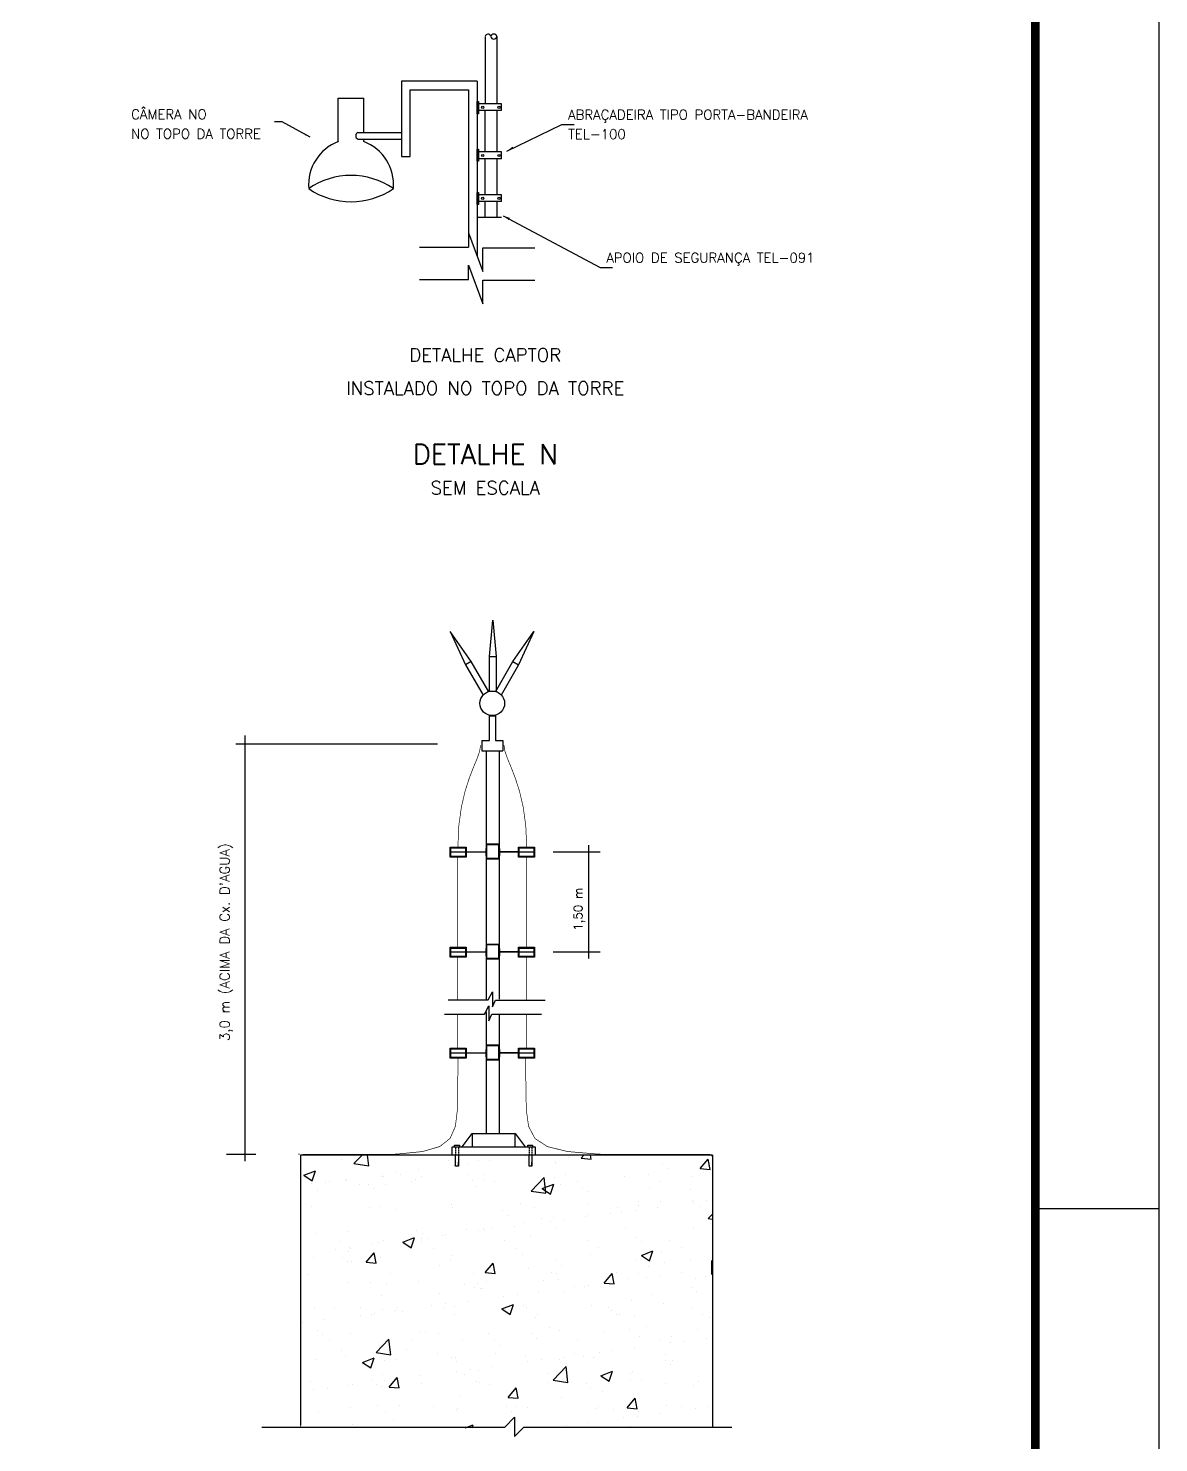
# Model space of a CAD drawing. Header units: millimetres. Extents: x 4236 to 4463, y 1839 to 1973.
# Drawn here: x 4397.6 to 4410.38, y 1865.41 to 1881.39 of the extents above; entities that cross this region are included whole.
import ezdxf
from ezdxf.enums import TextEntityAlignment as Align

# ---------------------------------------------------------------- set-up
doc = ezdxf.new("R2010")
doc.units = ezdxf.units.MM
doc.linetypes.add('ACAD_ISO04W100', pattern=[30, 24, -3, 0, -3])
doc.layers.get('0').update_dxf_attribs({"lineweight": 25})
for name, color, linetype in [('C01', 1, 'Continuous'), ('C02', 42, 'Continuous'), ('C03', 7, 'Continuous'), ('C04', 5, 'Continuous'), ('C05', 4, 'Continuous'), ('PARA-RAIOS', 7, 'Continuous')]:
    doc.layers.add(name, color=color, linetype=linetype)
doc.layers.add('Cabo 35 mm²', color=10, linetype='ACAD_ISO04W100', lineweight=40)
doc.styles.add('100CL', font='romans.shx', dxfattribs={"height": 25})
doc.styles.add('140CL', font='romans.shx', dxfattribs={"height": 100})
doc.styles.add('80CL', font='romans.shx', dxfattribs={"height": 2})
doc.styles.add('RomanS', font='romans.shx')

# ---------------------------------------------------------------- blocks, each defined once
blk = doc.blocks.new('*X109')
at = {"color": 0}
for p, q in [((57053, 22446), (57053, 22446)), ((57538, 22377), (57538, 22377)), ((58076, 22442), (58076, 22442)), ((60308, 22439), (60308, 22439)), ((58363, 22183), (58363, 22183)), ((58688, 22226), (58688, 22226)), ((59139, 22363), (59139, 22363)), ((59212, 22295), (59212, 22295)), ((59231, 22297), (59231, 22297)), ((59439, 22325), (59439, 22325)), ((59765, 22367), (59765, 22367)), ((60763, 22328), (60763, 22328)), ((62158, 22163), (62158, 22163)), ((62363, 22314), (62363, 22314)), ((62437, 22246), (62437, 22246)), ((57078, 22014), (57078, 22014)), ((57175, 22154), (57175, 22154)), ((57286, 22041), (57286, 22041)), ((57344, 22046), (57344, 22046)), ((57594, 22071), (57594, 22071)), ((57611, 22084), (57611, 22084)), ((57936, 22012), (57936, 22012)), ((58154, 22155), (58154, 22155)), ((58421, 22156), (58421, 22156)), ((58589, 22049), (58589, 22049)), ((58641, 22085), (58641, 22085)), ((59560, 21977), (59560, 21977)), ((59664, 22080), (59664, 22080)), ((59666, 22158), (59666, 22158)), ((59835, 22051), (59835, 22051)), ((60744, 22119), (60744, 22119)), ((60912, 22161), (60912, 22161)), ((61081, 22053), (61081, 22053)), ((61161, 21963), (61161, 21963)), ((61791, 22132), (61791, 22132)), ((62326, 22055), (62326, 22055)), ((62815, 22127), (62815, 22127)), ((58010, 21944), (58010, 21944)), ((61235, 21895), (61235, 21895)), ((62332, 21757), (62332, 21757)), ((62785, 21927), (62785, 21927)), ((63038, 21763), (63038, 21763)), ((57078, 21676), (57078, 21676)), ((57951, 21659), (57951, 21659)), ((58101, 21671), (58101, 21671)), ((58358, 21625), (58358, 21625)), ((59182, 21710), (59182, 21710)), ((59197, 21662), (59197, 21662)), ((59958, 21612), (59958, 21612)), ((60032, 21544), (60032, 21544)), ((60229, 21723), (60229, 21723)), ((60442, 21664), (60442, 21664)), ((61252, 21718), (61252, 21718)), ((61583, 21576), (61583, 21576)), ((61688, 21666), (61688, 21666)), ((61753, 21594), (61753, 21594)), ((61962, 21621), (61962, 21621)), ((62287, 21664), (62287, 21664)), ((62830, 21735), (62830, 21735)), ((62934, 21669), (62934, 21669)), ((58666, 21314), (58666, 21314)), ((59808, 21337), (59808, 21337)), ((60133, 21380), (60133, 21380)), ((60677, 21452), (60677, 21452)), ((60770, 21348), (60770, 21348)), ((60885, 21479), (60885, 21479)), ((61210, 21522), (61210, 21522)), ((61817, 21361), (61817, 21361)), ((62840, 21357), (62840, 21357)), ((57155, 21274), (57155, 21274)), ((57498, 21152), (57498, 21152)), ((57619, 21301), (57619, 21301)), ((58523, 21168), (58523, 21168)), ((58731, 21196), (58731, 21196)), ((58744, 21154), (58744, 21154)), ((58756, 21261), (58756, 21261)), ((58830, 21193), (58830, 21193)), ((59057, 21239), (59057, 21239)), ((59600, 21310), (59600, 21310)), ((59689, 21309), (59689, 21309)), ((59989, 21157), (59989, 21157)), ((60380, 21225), (60380, 21225)), ((61235, 21159), (61235, 21159)), ((61981, 21212), (61981, 21212)), ((62055, 21144), (62055, 21144)), ((62481, 21161), (62481, 21161)), ((57103, 20905), (57103, 20905)), ((57447, 21027), (57447, 21027)), ((57554, 20910), (57554, 20910)), ((57655, 21054), (57655, 21054)), ((57667, 21045), (57667, 21045)), ((57980, 21097), (57980, 21097)), ((58126, 20900), (58126, 20900)), ((58912, 21047), (58912, 21047)), ((59207, 20939), (59207, 20939)), ((60158, 21049), (60158, 21049)), ((60254, 20952), (60254, 20952)), ((61277, 20947), (61277, 20947)), ((61404, 21051), (61404, 21051)), ((62357, 20986), (62357, 20986)), ((62649, 21054), (62649, 21054)), ((57627, 20842), (57627, 20842)), ((59178, 20874), (59178, 20874)), ((60778, 20860), (60778, 20860)), ((60852, 20793), (60852, 20793)), ((62403, 20825), (62403, 20825)), ((62656, 20677), (62656, 20677)), ((57028, 20656), (57028, 20656)), ((57644, 20530), (57644, 20530)), ((57975, 20523), (57975, 20523)), ((58274, 20658), (58274, 20658)), ((58691, 20543), (58691, 20543)), ((59520, 20660), (59520, 20660)), ((59576, 20509), (59576, 20509)), ((59714, 20538), (59714, 20538)), ((60765, 20662), (60765, 20662)), ((60795, 20577), (60795, 20577)), ((61045, 20465), (61045, 20465)), ((61200, 20474), (61200, 20474)), ((61254, 20492), (61254, 20492)), ((61579, 20535), (61579, 20535)), ((61842, 20591), (61842, 20591)), ((62011, 20665), (62011, 20665)), ((62122, 20606), (62122, 20606)), ((62330, 20634), (62330, 20634)), ((62801, 20460), (62801, 20460)), ((62865, 20586), (62865, 20586)), ((59425, 20251), (59425, 20251)), ((59650, 20442), (59650, 20442)), ((59969, 20323), (59969, 20323)), ((60177, 20350), (60177, 20350)), ((60502, 20393), (60502, 20393)), ((62874, 20393), (62874, 20393)), ((57128, 20134), (57128, 20134)), ((57815, 20039), (57815, 20039)), ((57821, 20151), (57821, 20151)), ((57990, 20043), (57990, 20043)), ((58024, 20067), (58024, 20067)), ((58152, 20129), (58152, 20129)), ((58349, 20110), (58349, 20110)), ((58373, 20158), (58373, 20158)), ((58447, 20091), (58447, 20091)), ((58892, 20181), (58892, 20181)), ((59067, 20153), (59067, 20153)), ((59100, 20209), (59100, 20209)), ((59232, 20168), (59232, 20168)), ((59235, 20045), (59235, 20045)), ((59998, 20123), (59998, 20123)), ((60279, 20182), (60279, 20182)), ((60312, 20155), (60312, 20155)), ((60481, 20048), (60481, 20048)), ((61302, 20177), (61302, 20177)), ((61558, 20157), (61558, 20157)), ((61598, 20109), (61598, 20109)), ((61672, 20042), (61672, 20042)), ((61727, 20050), (61727, 20050)), ((62383, 20216), (62383, 20216)), ((62804, 20160), (62804, 20160)), ((62972, 20052), (62972, 20052)), ((56947, 19925), (56947, 19925)), ((57272, 19968), (57272, 19968)), ((61867, 19820), (61867, 19820)), ((57171, 19807), (57171, 19807)), ((57245, 19740), (57245, 19740)), ((57351, 19654), (57351, 19654)), ((57669, 19759), (57669, 19759)), ((58597, 19656), (58597, 19656)), ((58716, 19773), (58716, 19773)), ((58795, 19772), (58795, 19772)), ((59740, 19768), (59740, 19768)), ((59843, 19658), (59843, 19658)), ((60396, 19758), (60396, 19758)), ((60469, 19691), (60469, 19691)), ((60820, 19807), (60820, 19807)), ((61088, 19661), (61088, 19661)), ((62020, 19723), (62020, 19723)), ((62334, 19663), (62334, 19663)), ((62491, 19619), (62491, 19619)), ((62699, 19647), (62699, 19647)), ((62890, 19815), (62890, 19815)), ((63024, 19690), (63024, 19690)), ((57593, 19421), (57593, 19421)), ((59193, 19407), (59193, 19407)), ((59257, 19398), (59257, 19398)), ((60304, 19411), (60304, 19411)), ((60871, 19406), (60871, 19406)), ((61327, 19406), (61327, 19406)), ((61414, 19478), (61414, 19478)), ((61622, 19505), (61622, 19505)), ((61948, 19548), (61948, 19548)), ((62408, 19445), (62408, 19445)), ((57154, 19364), (57154, 19364)), ((58177, 19359), (58177, 19359)), ((59261, 19194), (59261, 19194)), ((59267, 19340), (59267, 19340)), ((59469, 19222), (59469, 19222)), ((59794, 19264), (59794, 19264)), ((60338, 19336), (60338, 19336)), ((60546, 19363), (60546, 19363)), ((60817, 19372), (60817, 19372)), ((62418, 19358), (62418, 19358)), ((62492, 19290), (62492, 19290)), ((57067, 19039), (57067, 19039)), ((57641, 18981), (57641, 18981)), ((57695, 18989), (57695, 18989)), ((57991, 19056), (57991, 19056)), ((58065, 18988), (58065, 18988)), ((58144, 19149), (58144, 19149)), ((58184, 19052), (58184, 19052)), ((58313, 19041), (58313, 19041)), ((58392, 19080), (58392, 19080)), ((58718, 19123), (58718, 19123)), ((58742, 19002), (58742, 19002)), ((59390, 19151), (59390, 19151)), ((59559, 19044), (59559, 19044)), ((59615, 19021), (59615, 19021)), ((59765, 18997), (59765, 18997)), ((60635, 19153), (60635, 19153)), ((60804, 19046), (60804, 19046)), ((60845, 19036), (60845, 19036)), ((61216, 19007), (61216, 19007)), ((61881, 19156), (61881, 19156)), ((61892, 19049), (61892, 19049)), ((62050, 19048), (62050, 19048)), ((62840, 18972), (62840, 18972)), ((62915, 19044), (62915, 19044)), ((57107, 18911), (57107, 18911)), ((57316, 18938), (57316, 18938)), ((61289, 18939), (61289, 18939)), ((57179, 18593), (57179, 18593)), ((57674, 18652), (57674, 18652)), ((58202, 18588), (58202, 18588)), ((58413, 18670), (58413, 18670)), ((58920, 18655), (58920, 18655)), ((59282, 18627), (59282, 18627)), ((60013, 18656), (60013, 18656)), ((60087, 18588), (60087, 18588)), ((60166, 18657), (60166, 18657)), ((60329, 18640), (60329, 18640)), ((61353, 18635), (61353, 18635)), ((61411, 18659), (61411, 18659)), ((61637, 18620), (61637, 18620)), ((62316, 18561), (62316, 18561)), ((62433, 18674), (62433, 18674)), ((62657, 18661), (62657, 18661)), ((62860, 18632), (62860, 18632)), ((63068, 18660), (63068, 18660)), ((60706, 18349), (60706, 18349)), ((60915, 18376), (60915, 18376)), ((61240, 18419), (61240, 18419)), ((61783, 18490), (61783, 18490)), ((61991, 18518), (61991, 18518))]:
    blk.add_line(p, q, dxfattribs=at)

msp = doc.modelspace()

# ---------------------------------------------------------------- linework, layer by layer
for p, q in [((4410.377, 1897.427), (4410.377, 1838.676)), ((4410.377, 1868.051), (4408.983, 1868.051))]:
    msp.add_line(p, q)
at = {"const_width": 0.0996}
msp.add_lwpolyline([(4331.71, 1840.07), (4331.71, 1896.033), (4408.983, 1896.033), (4408.983, 1840.07)], close=True, dxfattribs=at)
at = {"layer": 'C01'}
for p, q in [((4401.106, 1880.111), (4401.106, 1880.6)), ((4401.106, 1880.6), (4401.394, 1880.6)), ((4401.394, 1880.215), (4401.394, 1880.6)), ((4401.328, 1880.215), (4401.82, 1880.215)), ((4401.328, 1880.137), (4401.82, 1880.137)), ((4401.394, 1880.111), (4401.394, 1880.137))]:
    msp.add_line(p, q, dxfattribs=at)
at = {"layer": 'C01', "ltscale": 10}
for p, q in [((4402.577, 1879.078), (4402.577, 1879.078)), ((4402.577, 1879.078), (4402.738, 1878.644)), ((4402.577, 1879.078), (4402.577, 1878.917)), ((4402.022, 1878.917), (4402.577, 1878.917)), ((4402.738, 1878.644), (4402.738, 1878.91)), ((4402.738, 1878.91), (4403.327, 1878.91)), ((4402.577, 1878.714), (4402.738, 1878.279)), ((4402.577, 1878.553), (4402.577, 1878.714)), ((4402.022, 1878.553), (4402.577, 1878.553)), ((4402.738, 1878.546), (4403.327, 1878.546)), ((4402.738, 1878.279), (4402.738, 1878.546))]:
    msp.add_line(p, q, dxfattribs=at)
at = {"layer": 'C01'}
for centre in [(4402.738, 1880.497), (4402.921, 1880.497), (4402.738, 1879.953), (4402.921, 1879.953), (4402.738, 1879.469), (4402.921, 1879.469)]:
    msp.add_circle(centre, 0.0121, dxfattribs=at)
for centre, radius, start, end in [((4401.346, 1880.176), 0.0431, 115.0568, 244.9432), ((4401.293, 1879.623), 0.523, 110.915, 184.8035), ((4401.207, 1879.623), 0.523, 355.1965, 69.085), ((4401.25, 1878.888), 0.84, 55.315, 124.685), ((4401.25, 1880.27), 0.84, 235.315, 304.685)]:
    msp.add_arc(centre, radius, start, end, dxfattribs=at)
at = {"layer": 'C02'}
for p, q in [((4402.675, 1880.795), (4401.82, 1880.795)), ((4401.82, 1880.795), (4401.82, 1880.697)), ((4401.82, 1880.795), (4401.82, 1879.941)), ((4401.918, 1880.697), (4402.577, 1880.697)), ((4401.918, 1879.941), (4401.918, 1880.697)), ((4402.577, 1880.697), (4402.577, 1879.078)), ((4402.675, 1880.795), (4402.675, 1879.21)), ((4402.949, 1880.537), (4402.69, 1880.537)), ((4402.949, 1880.461), (4402.949, 1880.537)), ((4402.949, 1880.461), (4402.69, 1880.461)), ((4400.472, 1880.335), (4400.384, 1880.335)), ((4400.787, 1880.161), (4400.472, 1880.335)), ((4401.82, 1879.941), (4401.918, 1879.941)), ((4402.949, 1879.993), (4402.69, 1879.993)), ((4402.949, 1879.917), (4402.69, 1879.917)), ((4402.949, 1879.917), (4402.949, 1879.993)), ((4402.949, 1879.508), (4402.69, 1879.508)), ((4402.949, 1879.433), (4402.69, 1879.433)), ((4402.949, 1879.433), (4402.949, 1879.508)), ((4402.675, 1879.255), (4402.949, 1879.255)), ((4402.675, 1879.255), (4402.675, 1878.815))]:
    msp.add_line(p, q, dxfattribs=at)
at = {"layer": 'C02', "ltscale": 30}
for p, q in [((4403.012, 1880.004), (4403.633, 1880.304)), ((4403.633, 1880.304), (4403.773, 1880.304)), ((4402.968, 1879.273), (4404.064, 1878.688)), ((4404.064, 1878.688), (4404.204, 1878.688))]:
    msp.add_line(p, q, dxfattribs=at)
at = {"layer": 'C02'}
for points in [[(4402.675, 1880.425), (4402.675, 1880.562), (4402.69, 1880.562), (4402.69, 1880.425)], [(4402.675, 1879.398), (4402.675, 1879.534), (4402.69, 1879.534), (4402.69, 1879.398)]]:
    msp.add_lwpolyline(points, close=True, dxfattribs=at)
at = {"layer": 'C02', "linetype": 'Continuous'}
msp.add_lwpolyline([(4402.675, 1879.889), (4402.675, 1880.026), (4402.69, 1880.026), (4402.69, 1879.889)], close=True, dxfattribs=at)
at = {"layer": 'C02'}
msp.add_solid([(4400.739, 1880.199), (4400.729, 1880.182), (4400.787, 1880.161)], dxfattribs=at)
at = {"layer": 'C02', "ltscale": 30}
for points in [[(4403.076, 1880.054), (4403.089, 1880.031), (4403.012, 1880.004)], [(4403.045, 1879.248), (4403.032, 1879.224), (4402.968, 1879.273)]]:
    msp.add_solid(points, dxfattribs=at)
at = {"layer": 'C03', "linetype": 'ByBlock'}
for p, q in [((4402.764, 1881.296), (4402.764, 1880.537)), ((4402.898, 1881.298), (4402.898, 1880.537)), ((4402.763, 1880.461), (4402.763, 1879.993)), ((4402.898, 1880.461), (4402.898, 1879.993)), ((4402.763, 1879.917), (4402.763, 1879.508)), ((4402.898, 1879.917), (4402.898, 1879.508)), ((4402.763, 1879.433), (4402.763, 1879.255)), ((4402.898, 1879.433), (4402.898, 1879.255))]:
    msp.add_line(p, q, dxfattribs=at)
for centre, radius, start, end in [((4402.797, 1881.291), 0.0335, 10.999, 169.5627), ((4402.864, 1881.291), 0.0345, 10.7554, 168.1947), ((4402.864, 1881.304), 0.0345, 191.8053, 349.2446)]:
    msp.add_arc(centre, radius, start, end, dxfattribs=at)
at = {"layer": 'Cabo 35 mm²', "const_width": 0.0075}
for points in [[(4402.714, 1873.29), (4402.703, 1873.221), (4402.674, 1873.138), (4402.632, 1873.037), (4402.585, 1872.915), (4402.538, 1872.768), (4402.497, 1872.592), (4402.468, 1872.383), (4402.457, 1872.138)], [(4402.978, 1873.29), (4402.989, 1873.221), (4403.018, 1873.138), (4403.06, 1873.037), (4403.107, 1872.915), (4403.154, 1872.768), (4403.195, 1872.592), (4403.224, 1872.383), (4403.235, 1872.138)], [(4402.455, 1872.027), (4402.455, 1871.004)], [(4403.235, 1872.027), (4403.235, 1871.004)], [(4402.455, 1870.893), (4402.455, 1870.416)], [(4403.235, 1870.893), (4403.235, 1870.416)], [(4402.455, 1870.246), (4402.455, 1869.861)], [(4403.235, 1870.246), (4403.235, 1869.861)], [(4402.459, 1869.753), (4402.452, 1869.174), (4402.429, 1868.983), (4402.369, 1868.846), (4402.251, 1868.754), (4402.056, 1868.698), (4401.766, 1868.669), (4401.669, 1868.667)], [(4403.221, 1869.753), (4403.23, 1869.174), (4403.256, 1868.983), (4403.328, 1868.846), (4403.468, 1868.754), (4403.698, 1868.698), (4404.042, 1868.669), (4404.149, 1868.667)]]:
    msp.add_lwpolyline(points, dxfattribs=at)
for points in [[(4400.937, 1868.667), (4401.669, 1868.667), (4400.715, 1868.667, 0.414214), (4400.678, 1868.629), (4400.678, 1865.583)], [(4405.073, 1868.667), (4404.149, 1868.667), (4405.296, 1868.667, -0.414214), (4405.333, 1868.629), (4405.333, 1865.583)]]:
    msp.add_lwpolyline(points, format="xyb", dxfattribs=at)
at = {"layer": 'PARA-RAIOS'}
for p, q in [((4402.813, 1874.291), (4402.851, 1874.703)), ((4402.851, 1874.703), (4402.888, 1874.291)), ((4402.608, 1874.236), (4402.37, 1874.575)), ((4402.37, 1874.575), (4402.543, 1874.199)), ((4403.078, 1874.236), (4403.316, 1874.575)), ((4403.316, 1874.575), (4403.144, 1874.199)), ((4402.608, 1874.236), (4402.543, 1874.199)), ((4402.543, 1874.199), (4402.741, 1873.854)), ((4402.806, 1873.891), (4402.608, 1874.236)), ((4402.813, 1874.291), (4402.888, 1874.291)), ((4402.813, 1873.893), (4402.813, 1874.291)), ((4402.881, 1873.891), (4403.078, 1874.236)), ((4402.888, 1874.291), (4402.888, 1873.893)), ((4403.144, 1874.199), (4402.946, 1873.854)), ((4403.078, 1874.236), (4403.144, 1874.199)), ((4402.816, 1873.344), (4402.816, 1873.623)), ((4402.816, 1873.623), (4402.884, 1873.623)), ((4402.884, 1873.623), (4402.884, 1873.344)), ((4400.053, 1868.591), (4400.053, 1873.398)), ((4402.728, 1873.344), (4402.728, 1873.227)), ((4402.728, 1873.344), (4402.816, 1873.344)), ((4402.884, 1873.344), (4402.966, 1873.344)), ((4402.966, 1873.344), (4402.966, 1873.227)), ((4402.228, 1873.301), (4399.948, 1873.301)), ((4402.728, 1873.227), (4402.966, 1873.227)), ((4402.776, 1873.225), (4402.776, 1870.419)), ((4402.926, 1870.419), (4402.926, 1873.225)), ((4402.371, 1872.138), (4402.551, 1872.138)), ((4402.371, 1872.026), (4402.371, 1872.138)), ((4402.378, 1872.131), (4402.543, 1872.131)), ((4402.378, 1872.033), (4402.378, 1872.131)), ((4402.378, 1872.086), (4402.776, 1872.086)), ((4402.543, 1872.131), (4402.543, 1872.033)), ((4402.551, 1872.138), (4402.551, 1872.026)), ((4402.776, 1872.176), (4402.926, 1872.176)), ((4402.776, 1872.041), (4402.776, 1872.123)), ((4402.783, 1872.011), (4402.783, 1872.168)), ((4402.783, 1872.168), (4402.918, 1872.168)), ((4402.918, 1872.168), (4402.918, 1872.011)), ((4402.926, 1872.123), (4402.926, 1872.041)), ((4402.926, 1872.086), (4403.316, 1872.086)), ((4403.143, 1872.086), (4402.926, 1872.086)), ((4403.143, 1872.026), (4403.143, 1872.138)), ((4403.143, 1872.138), (4403.323, 1872.138)), ((4403.151, 1872.033), (4403.151, 1872.131)), ((4403.151, 1872.131), (4403.316, 1872.131)), ((4403.316, 1872.131), (4403.316, 1872.033)), ((4403.323, 1872.138), (4403.323, 1872.026)), ((4403.533, 1872.086), (4404.066, 1872.086)), ((4403.938, 1870.878), (4403.938, 1872.161)), ((4402.551, 1872.026), (4402.371, 1872.026)), ((4402.543, 1872.033), (4402.378, 1872.033)), ((4402.926, 1872.003), (4402.776, 1872.003)), ((4402.918, 1872.011), (4402.783, 1872.011)), ((4403.323, 1872.026), (4403.143, 1872.026)), ((4403.316, 1872.033), (4403.151, 1872.033)), ((4402.371, 1870.893), (4402.371, 1871.006)), ((4402.371, 1871.006), (4402.551, 1871.006)), ((4402.378, 1870.901), (4402.378, 1870.998)), ((4402.378, 1870.998), (4402.543, 1870.998)), ((4402.378, 1870.953), (4402.776, 1870.953)), ((4402.543, 1870.998), (4402.543, 1870.901)), ((4402.551, 1871.006), (4402.551, 1870.893)), ((4402.776, 1871.043), (4402.926, 1871.043)), ((4402.776, 1870.908), (4402.776, 1870.991)), ((4402.783, 1871.036), (4402.918, 1871.036)), ((4402.783, 1870.878), (4402.783, 1871.036)), ((4402.918, 1871.036), (4402.918, 1870.878)), ((4402.926, 1870.991), (4402.926, 1870.908)), ((4403.143, 1870.953), (4402.926, 1870.953)), ((4402.926, 1870.953), (4403.316, 1870.953)), ((4403.143, 1871.006), (4403.323, 1871.006)), ((4403.143, 1870.893), (4403.143, 1871.006)), ((4403.151, 1870.998), (4403.316, 1870.998)), ((4403.151, 1870.901), (4403.151, 1870.998)), ((4403.316, 1870.998), (4403.316, 1870.901)), ((4403.323, 1871.006), (4403.323, 1870.893)), ((4403.533, 1870.953), (4404.066, 1870.953)), ((4402.551, 1870.893), (4402.371, 1870.893)), ((4402.543, 1870.901), (4402.378, 1870.901)), ((4402.926, 1870.871), (4402.776, 1870.871)), ((4402.918, 1870.878), (4402.783, 1870.878)), ((4403.323, 1870.893), (4403.143, 1870.893)), ((4403.316, 1870.901), (4403.151, 1870.901)), ((4402.8, 1870.411), (4402.849, 1870.504)), ((4402.849, 1870.504), (4402.849, 1870.334)), ((4402.346, 1870.411), (4402.8, 1870.411)), ((4402.758, 1870.252), (4402.807, 1870.345)), ((4402.807, 1870.345), (4402.807, 1870.175)), ((4402.849, 1870.334), (4402.883, 1870.408)), ((4402.883, 1870.408), (4403.442, 1870.408)), ((4402.305, 1870.252), (4402.758, 1870.252)), ((4402.776, 1870.276), (4402.776, 1868.902)), ((4402.807, 1870.175), (4402.841, 1870.249)), ((4402.841, 1870.249), (4403.401, 1870.249)), ((4402.926, 1868.902), (4402.926, 1870.246)), ((4402.371, 1869.866), (4402.551, 1869.866)), ((4402.371, 1869.753), (4402.371, 1869.866)), ((4402.378, 1869.858), (4402.543, 1869.858)), ((4402.378, 1869.761), (4402.378, 1869.858)), ((4402.543, 1869.858), (4402.543, 1869.761)), ((4402.551, 1869.866), (4402.551, 1869.753)), ((4402.776, 1869.903), (4402.926, 1869.903)), ((4402.776, 1869.768), (4402.776, 1869.851)), ((4402.783, 1869.738), (4402.783, 1869.896)), ((4402.783, 1869.896), (4402.918, 1869.896)), ((4402.918, 1869.896), (4402.918, 1869.738)), ((4402.926, 1869.851), (4402.926, 1869.768)), ((4403.143, 1869.753), (4403.143, 1869.866)), ((4403.143, 1869.866), (4403.323, 1869.866)), ((4403.151, 1869.761), (4403.151, 1869.858)), ((4403.151, 1869.858), (4403.316, 1869.858)), ((4403.316, 1869.858), (4403.316, 1869.761)), ((4403.323, 1869.866), (4403.323, 1869.753)), ((4402.551, 1869.753), (4402.371, 1869.753)), ((4402.378, 1869.813), (4402.776, 1869.813)), ((4402.543, 1869.761), (4402.378, 1869.761)), ((4402.926, 1869.731), (4402.776, 1869.731)), ((4402.918, 1869.738), (4402.783, 1869.738)), ((4402.926, 1869.813), (4403.316, 1869.813)), ((4403.143, 1869.813), (4402.926, 1869.813)), ((4403.323, 1869.753), (4403.143, 1869.753)), ((4403.316, 1869.761), (4403.151, 1869.761)), ((4402.505, 1868.752), (4402.618, 1868.902)), ((4402.618, 1868.902), (4403.105, 1868.902)), ((4402.618, 1868.902), (4402.618, 1868.752)), ((4403.105, 1868.752), (4403.105, 1868.902)), ((4403.105, 1868.902), (4403.218, 1868.752)), ((4402.393, 1868.752), (4403.33, 1868.752)), ((4402.393, 1868.658), (4402.393, 1868.752)), ((4402.42, 1868.752), (4402.42, 1868.769)), ((4402.42, 1868.769), (4402.474, 1868.769)), ((4402.432, 1868.744), (4402.432, 1868.726)), ((4402.432, 1868.719), (4402.432, 1868.704)), ((4402.463, 1868.744), (4402.463, 1868.726)), ((4402.463, 1868.719), (4402.463, 1868.704)), ((4402.474, 1868.769), (4402.474, 1868.752)), ((4403.248, 1868.752), (4403.248, 1868.769)), ((4403.248, 1868.769), (4403.302, 1868.769)), ((4403.262, 1868.744), (4403.262, 1868.726)), ((4403.262, 1868.719), (4403.262, 1868.704)), ((4403.293, 1868.744), (4403.293, 1868.726)), ((4403.293, 1868.719), (4403.293, 1868.704)), ((4403.302, 1868.769), (4403.302, 1868.752)), ((4403.33, 1868.752), (4403.33, 1868.658)), ((4400.173, 1868.666), (4399.843, 1868.666)), ((4400.663, 1868.666), (4400.663, 1868.673)), ((4405.333, 1868.658), (4400.678, 1868.658)), ((4400.678, 1868.658), (4400.678, 1865.606)), ((4402.432, 1868.696), (4402.432, 1868.682)), ((4402.432, 1868.677), (4402.432, 1868.664)), ((4402.432, 1868.534), (4402.432, 1868.658)), ((4402.463, 1868.696), (4402.463, 1868.682)), ((4402.463, 1868.677), (4402.463, 1868.664)), ((4402.463, 1868.658), (4402.463, 1868.534)), ((4402.463, 1868.534), (4402.463, 1868.58)), ((4403.262, 1868.696), (4403.262, 1868.682)), ((4403.262, 1868.677), (4403.262, 1868.664)), ((4403.262, 1868.534), (4403.262, 1868.658)), ((4403.293, 1868.696), (4403.293, 1868.682)), ((4403.293, 1868.677), (4403.293, 1868.664)), ((4403.293, 1868.658), (4403.293, 1868.534)), ((4403.293, 1868.534), (4403.293, 1868.58)), ((4405.333, 1868.658), (4405.333, 1865.576)), ((4405.333, 1868.628), (4405.333, 1868.471)), ((4402.463, 1868.534), (4402.432, 1868.534)), ((4403.293, 1868.534), (4403.262, 1868.534)), ((4405.324, 1867.467), (4405.324, 1867.309)), ((4405.332, 1867.422), (4405.332, 1867.339)), ((4402.986, 1865.583), (4403.098, 1865.696)), ((4403.098, 1865.696), (4403.098, 1865.478)), ((4400.241, 1865.583), (4402.986, 1865.583)), ((4403.098, 1865.478), (4403.203, 1865.583)), ((4403.203, 1865.583), (4405.551, 1865.583))]:
    msp.add_line(p, q, dxfattribs=at)
at = {"layer": 'PARA-RAIOS', "color": 0}
for p, q in [((4401.283, 1868.563), (4401.375, 1868.658)), ((4401.283, 1868.563), (4401.45, 1868.537)), ((4401.45, 1868.537), (4401.436, 1868.658)), ((4402.691, 1868.602), (4402.691, 1868.602)), ((4403.234, 1868.57), (4403.234, 1868.57)), ((4403.556, 1868.582), (4403.556, 1868.582)), ((4403.704, 1868.632), (4403.704, 1868.632)), ((4403.851, 1868.623), (4403.88, 1868.658)), ((4403.851, 1868.623), (4403.963, 1868.613)), ((4403.963, 1868.613), (4403.954, 1868.658)), ((4405.196, 1868.505), (4405.286, 1868.613)), ((4405.308, 1868.495), (4405.286, 1868.613)), ((4400.717, 1868.43), (4400.848, 1868.48)), ((4400.717, 1868.43), (4400.81, 1868.367)), ((4400.81, 1868.367), (4400.848, 1868.48)), ((4401.598, 1868.414), (4401.598, 1868.414)), ((4401.617, 1868.415), (4401.617, 1868.415)), ((4402.05, 1868.414), (4402.05, 1868.414)), ((4402.582, 1868.441), (4402.582, 1868.441)), ((4403.284, 1868.252), (4403.431, 1868.405)), ((4403.451, 1868.226), (4403.431, 1868.405)), ((4405.196, 1868.505), (4405.308, 1868.495)), ((4400.871, 1868.259), (4400.871, 1868.259)), ((4401.34, 1868.321), (4401.34, 1868.321)), ((4401.635, 1868.321), (4401.635, 1868.321)), ((4402.618, 1868.372), (4402.618, 1868.372)), ((4403.284, 1868.252), (4403.451, 1868.226)), ((4403.411, 1868.28), (4403.543, 1868.33)), ((4403.411, 1868.28), (4403.505, 1868.217)), ((4403.505, 1868.217), (4403.543, 1868.33)), ((4403.619, 1868.33), (4403.619, 1868.33)), ((4404.62, 1868.288), (4404.62, 1868.288)), ((4404.496, 1868.09), (4404.496, 1868.09)), ((4404.501, 1868.133), (4404.501, 1868.133)), ((4405.105, 1868.142), (4405.105, 1868.142)), ((4403.407, 1867.946), (4403.407, 1867.946)), ((4403.533, 1867.958), (4403.533, 1867.958)), ((4403.921, 1867.986), (4403.921, 1867.986)), ((4405.286, 1867.942), (4405.333, 1867.992)), ((4405.286, 1867.942), (4405.333, 1867.935)), ((4402.314, 1867.758), (4402.314, 1867.758)), ((4402.559, 1867.817), (4402.559, 1867.817)), ((4402.741, 1867.831), (4402.741, 1867.831)), ((4403.211, 1867.892), (4403.211, 1867.892)), ((4401.557, 1867.675), (4401.557, 1867.675)), ((4401.612, 1867.697), (4401.612, 1867.697)), ((4401.836, 1867.675), (4401.967, 1867.726)), ((4401.836, 1867.675), (4401.929, 1867.612)), ((4401.929, 1867.612), (4401.967, 1867.725)), ((4401.22, 1867.57), (4401.22, 1867.57)), ((4401.252, 1867.457), (4401.252, 1867.457)), ((4401.421, 1867.448), (4401.511, 1867.555)), ((4401.421, 1867.448), (4401.533, 1867.438)), ((4401.533, 1867.438), (4401.511, 1867.555)), ((4402.766, 1867.33), (4402.856, 1867.438)), ((4402.878, 1867.32), (4402.856, 1867.438)), ((4404.473, 1867.465), (4404.473, 1867.465)), ((4404.531, 1867.525), (4404.662, 1867.575)), ((4404.531, 1867.525), (4404.624, 1867.462)), ((4404.624, 1867.462), (4404.662, 1867.575)), ((4405.081, 1867.464), (4405.081, 1867.464)), ((4402.253, 1867.414), (4402.253, 1867.414)), ((4402.766, 1867.33), (4402.878, 1867.32)), ((4403.254, 1867.372), (4403.254, 1867.372)), ((4403.51, 1867.333), (4403.51, 1867.333)), ((4404.111, 1867.212), (4404.201, 1867.32)), ((4404.223, 1867.202), (4404.201, 1867.32)), ((4404.255, 1867.33), (4404.255, 1867.33)), ((4404.612, 1867.402), (4404.612, 1867.402)), ((4405.256, 1867.288), (4405.256, 1867.288)), ((4401.648, 1867.205), (4401.648, 1867.205)), ((4402.536, 1867.193), (4402.536, 1867.193)), ((4402.649, 1867.163), (4402.649, 1867.163)), ((4402.717, 1867.153), (4402.717, 1867.153)), ((4403.427, 1867.246), (4403.427, 1867.246)), ((4403.65, 1867.12), (4403.65, 1867.12)), ((4404.111, 1867.212), (4404.223, 1867.202)), ((4401.589, 1867.073), (4401.589, 1867.073)), ((4402.248, 1867.091), (4402.248, 1867.091)), ((4402.955, 1866.92), (4403.087, 1866.971)), ((4403.049, 1866.857), (4403.087, 1866.971)), ((4404.423, 1867.015), (4404.423, 1867.015)), ((4404.65, 1867.078), (4404.65, 1867.078)), ((4401.064, 1866.935), (4401.064, 1866.935)), ((4402.955, 1866.92), (4403.049, 1866.857)), ((4403.33, 1866.827), (4403.33, 1866.827)), ((4404.45, 1866.841), (4404.45, 1866.841)), ((4405.298, 1866.818), (4405.298, 1866.818)), ((4402.236, 1866.639), (4402.236, 1866.639)), ((4403.488, 1866.709), (4403.488, 1866.709)), ((4404.118, 1866.663), (4404.118, 1866.663)), ((4404.588, 1866.725), (4404.588, 1866.725)), ((4401.532, 1866.426), (4401.678, 1866.578)), ((4401.699, 1866.4), (4401.678, 1866.578)), ((4401.88, 1866.461), (4401.88, 1866.461)), ((4402.514, 1866.569), (4402.514, 1866.569)), ((4402.934, 1866.507), (4402.934, 1866.507)), ((4404.873, 1866.603), (4404.873, 1866.603)), ((4401.143, 1866.451), (4401.143, 1866.451)), ((4401.38, 1866.315), (4401.511, 1866.366)), ((4401.38, 1866.315), (4401.473, 1866.253)), ((4401.473, 1866.253), (4401.511, 1866.366)), ((4401.532, 1866.426), (4401.699, 1866.4)), ((4401.567, 1866.449), (4401.567, 1866.449)), ((4401.755, 1866.352), (4401.755, 1866.352)), ((4402.224, 1866.413), (4402.224, 1866.413)), ((4402.881, 1866.419), (4402.881, 1866.419)), ((4403.779, 1866.415), (4403.779, 1866.415)), ((4403.882, 1866.377), (4403.882, 1866.377)), ((4404.883, 1866.334), (4404.883, 1866.334)), ((4401.681, 1866.037), (4401.772, 1866.145)), ((4401.793, 1866.027), (4401.772, 1866.145)), ((4402.686, 1866.227), (4402.686, 1866.227)), ((4403.533, 1866.116), (4403.679, 1866.268)), ((4403.7, 1866.09), (4403.679, 1866.268)), ((4404.074, 1866.165), (4404.206, 1866.216)), ((4404.074, 1866.165), (4404.168, 1866.102)), ((4404.168, 1866.102), (4404.206, 1866.216)), ((4404.427, 1866.217), (4404.427, 1866.217)), ((4401.592, 1866.04), (4401.592, 1866.04)), ((4401.681, 1866.037), (4401.793, 1866.027)), ((4403.026, 1865.92), (4403.116, 1866.027)), ((4403.138, 1865.91), (4403.116, 1866.027)), ((4403.465, 1866.085), (4403.465, 1866.085)), ((4403.533, 1866.116), (4403.7, 1866.09)), ((4404.094, 1865.985), (4404.094, 1865.985)), ((4404.805, 1866.079), (4404.805, 1866.079)), ((4401.544, 1865.824), (4401.544, 1865.824)), ((4402.491, 1865.945), (4402.491, 1865.945)), ((4403.026, 1865.92), (4403.138, 1865.91)), ((4403.625, 1865.923), (4403.625, 1865.923)), ((4404.371, 1865.802), (4404.461, 1865.91)), ((4404.483, 1865.792), (4404.461, 1865.91)), ((4401.731, 1865.674), (4401.731, 1865.674)), ((4402.441, 1865.767), (4402.441, 1865.767)), ((4404.371, 1865.802), (4404.483, 1865.792)), ((4404.495, 1865.759), (4404.495, 1865.759)), ((4401.261, 1865.612), (4401.261, 1865.612)), ((4402.538, 1865.576), (4402.63, 1865.611)), ((4402.618, 1865.576), (4402.63, 1865.611)), ((4404.405, 1865.593), (4404.405, 1865.593))]:
    msp.add_line(p, q, dxfattribs=at)
at = {"layer": 'PARA-RAIOS', "const_width": 0.00375}
for points in [[(4402.551, 1872.086), (4402.768, 1872.086)], [(4402.551, 1872.078), (4402.776, 1872.078)], [(4403.143, 1872.086), (4402.926, 1872.086)], [(4402.926, 1872.078), (4403.143, 1872.078)], [(4402.551, 1870.953), (4402.768, 1870.953)], [(4402.551, 1870.946), (4402.776, 1870.946)], [(4403.143, 1870.953), (4402.926, 1870.953)], [(4402.926, 1870.946), (4403.143, 1870.946)], [(4402.551, 1869.813), (4402.768, 1869.813)], [(4402.551, 1869.806), (4402.776, 1869.806)], [(4403.143, 1869.813), (4402.926, 1869.813)], [(4402.926, 1869.806), (4403.143, 1869.806)]]:
    msp.add_lwpolyline(points, dxfattribs=at)
at = {"layer": 'PARA-RAIOS'}
msp.add_circle((4402.846, 1873.763), 0.139, dxfattribs=at)

# ---------------------------------------------------------------- block references
at = {"layer": 'PARA-RAIOS', "xscale": 0.0007499999999822649, "yscale": 0.0007499999999822649, "zscale": 0.0007499999999822649}
msp.add_blockref('*X109', (4357.993, 1851.821), dxfattribs=at)

# ---------------------------------------------------------------- texts
at = {"layer": 'C03', "style": '80CL'}
for s, p in [('CÂMERA NO', (4398.765, 1880.363)), ('ABRAÇADEIRA TIPO PORTA-BANDEIRA', (4403.703, 1880.359)), ('NO TOPO DA TORRE', (4398.765, 1880.143)), ('TEL-100 ', (4403.703, 1880.139)), ('APOIO DE SEGURANÇA TEL-091', (4404.134, 1878.743))]:
    msp.add_text(s, height=0.11, dxfattribs=at).set_placement(p)
msp.add_text("3,0 m (ACIMA DA Cx. D'AGUA)", height=0.11, rotation=90, dxfattribs=at).set_placement((4399.821, 1869.947), align=Align.MIDDLE_LEFT)
at = {"layer": 'C04', "color": 5}
for s, style, p in [('DETALHE CAPTOR', '140CL', (4402.766, 1877.699)), ('INSTALADO NO TOPO DA TORRE', '140CL', (4402.766, 1877.324)), ('SEM ESCALA', '100CL', (4402.766, 1876.199))]:
    msp.add_text(s, height=0.15, dxfattribs=dict(at, style=style)).set_placement(p, align=Align.MIDDLE_CENTER)
at = {"layer": 'C05', "style": '140CL'}
msp.add_text('DETALHE N', height=0.225, dxfattribs=at).set_placement((4402.768, 1876.579), align=Align.MIDDLE_CENTER)
at = {"layer": 'PARA-RAIOS', "style": 'RomanS'}
msp.add_text('1,50 m ', height=0.0975, rotation=90, dxfattribs=at).set_placement((4403.864, 1871.194))

doc.saveas('drawing.dxf')
